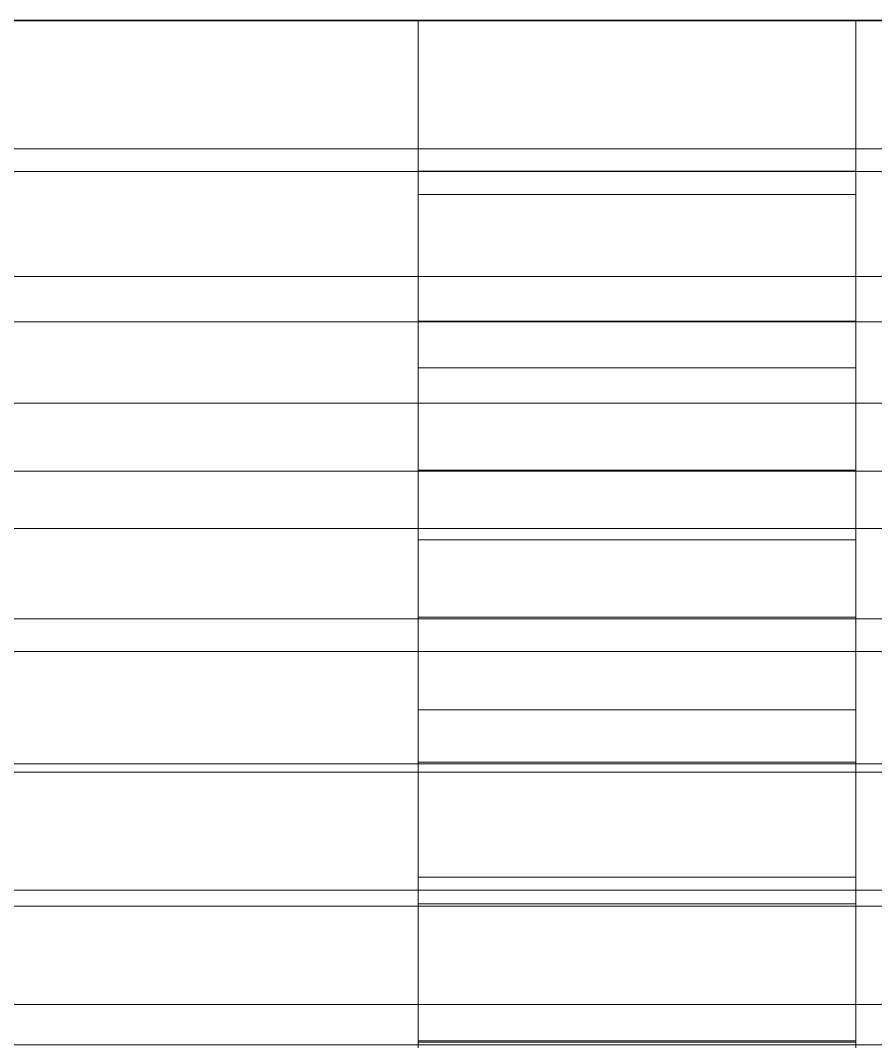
# Model space of a CAD drawing. Header units: millimetres. Extents: x -199 to -93, y -134 to 109.
# Drawn here: x -104.64 to -98.78, y -7 to 0 of the extents above; entities that cross this region are included whole.
import ezdxf

# ---------------------------------------------------------------- set-up
doc = ezdxf.new("R2010")
doc.units = ezdxf.units.MM
doc.layers.add('CIRCOLO_LU', color=7, linetype='Continuous')
doc.layers.add('ORING2', color=7, linetype='Continuous')

msp = doc.modelspace()

# ---------------------------------------------------------------- hatches: boundary and pattern name
at = {"extrusion": (2.22332e-16, 1, -1.09878e-16)}
h = msp.add_hatch(dxfattribs=at)
h.set_pattern_fill('ANGLE', color=256)
h.set_pattern_definition([(0, (148.414, 104.37), (0, 6.985), [5.08, -1.905]), (90, (148.414, 104.37), (-6.985, 4e-16), [5.08, -1.905])])
h.paths.add_polyline_path([(198.9139, 128.1467), (175.9139, 128.1467), (173.4139, 128.1467), (158.6639, 128.1467), (157.4139, 128.1467), (148.4139, 128.1467), (139.4139, 128.1467), (138.1639, 128.1467), (123.4139, 128.1467), (120.9139, 128.1467), (120.9139, 127.6147), (123.4139, 127.6147), (138.1639, 127.6147), (139.4139, 127.6147), (148.4139, 127.6147), (157.4139, 127.6147), (158.6639, 127.6147), (173.4139, 127.6147), (175.9139, 127.6147), (198.9139, 127.6147)], flags=17)
h.paths.add_polyline_path([(198.9139, 126.9909), (175.9139, 126.9909), (173.4139, 126.9909), (158.6639, 126.9909), (157.4139, 126.9909), (148.4139, 126.9909), (139.4139, 126.9909), (138.1639, 126.9909), (123.4139, 126.9909), (120.9139, 126.9909), (120.9139, 126.2779), (123.4139, 126.2779), (138.1639, 126.2779), (139.4139, 126.2779), (148.4139, 126.2779), (157.4139, 126.2779), (158.6639, 126.2779), (173.4139, 126.2779), (175.9139, 126.2779), (198.9139, 126.2779)], flags=17)
h.paths.add_polyline_path([(148.4139, 129.3209), (148.4139, 129.1731), (139.4139, 129.1731)], flags=16)
h.paths.add_polyline_path([(139.4139, 129.3209), (148.4139, 129.3209), (139.4139, 129.1731)], flags=16)
h.paths.add_polyline_path([(148.4139, 129.3703), (148.4139, 129.3209), (139.4139, 129.3209)], flags=16)
h.paths.add_polyline_path([(139.4139, 129.3703), (148.4139, 129.3703), (139.4139, 129.3209)], flags=16)
edge = h.paths.add_edge_path()
edge.add_line((92.9155, 122.6574), (94.0155, 123.372))
edge.add_line((94.0155, 123.372), (95.9155, 123.372))
edge.add_line((95.9155, 123.372), (95.9157, 120.8624))
edge.add_line((95.9157, 120.8624), (98.9139, 120.8624))
edge.add_line((98.9139, 120.8624), (98.9139, 123.372))
edge.add_line((98.9139, 123.372), (101.9139, 123.372))
edge.add_line((101.9139, 123.372), (101.9139, 120.8624))
edge.add_line((101.9139, 120.8624), (104.9139, 120.8624))
edge.add_line((104.9139, 120.8624), (104.9139, 123.372))
edge.add_line((104.9139, 123.372), (111.4139, 123.372))
edge.add_line((111.4139, 123.372), (111.4139, 122.022))
edge.add_line((111.4139, 122.022), (114.4139, 122.023))
edge.add_line((114.4139, 122.023), (114.4139, 123.3711))
edge.add_line((114.4139, 123.3711), (120.9139, 123.3711))
edge.add_line((120.9139, 123.3711), (120.9139, 129.3703))
edge.add_line((120.9139, 129.3703), (198.9139, 129.3703))
edge.add_line((198.9139, 129.3703), (198.9139, 123.3645))
edge.add_line((198.9139, 123.3645), (178.9139, 123.3645))
edge.add_line((178.9139, 123.3645), (175.9139, 118.3703))
edge.add_line((175.9139, 118.3703), (92.9157, 118.3703))
edge.add_line((92.9157, 118.3703), (92.9157, 122.6574))
h = msp.add_hatch(color=256, dxfattribs=at)
h.dxf.hatch_style = 1
h.paths.add_polyline_path([(92.9157, 118.3703), (175.9139, 118.3703), (178.9139, 123.3645), (198.9139, 123.3645), (198.9139, 129.3703), (120.9139, 129.3703), (120.9139, 123.3711), (114.4139, 123.3711), (114.4139, 122.023), (111.4139, 122.022), (111.4139, 123.372), (104.9139, 123.372), (104.9139, 120.8624), (101.9139, 120.8624), (101.9139, 123.372), (98.9139, 123.372), (98.9139, 120.8624), (95.9157, 120.8624), (95.9155, 123.372), (94.0155, 123.372), (92.9157, 122.6575)])

# ---------------------------------------------------------------- linework, layer by layer
for p, q in [((-139.628, 0, 90.3703), (-92.9157, 0, 90.3703)), ((-139.628, 0, 90.3703), (-92.9157, 0, 90.3703)), ((-139.628, 0, 90.3703), (-92.9157, 0, 90.3703)), ((-101.9139, 0, 87.921), (-104.9139, 0, 87.8782)), ((-101.9139, 0, 87.921), (-104.9139, 0, 87.8782)), ((-101.9139, 0, 87.921), (-104.9139, 0, 87.8782)), ((-98.9139, 0, 85.3704), (-101.9139, 0, 85.3704)), ((-101.9139, 0, 85.3704), (-101.9139, 0, 87.921)), ((-98.9139, 0, 85.3704), (-101.9139, 0, 85.3704)), ((-101.9139, 0, 85.3704), (-101.9139, 0, 87.921)), ((-98.9139, 0, 85.3704), (-101.9139, 0, 85.3704)), ((-101.9139, 0, 85.3704), (-101.9139, 0, 87.921)), ((-95.9157, 0, 87.8782), (-98.9139, 0, 87.8782)), ((-98.9139, 0, 87.8782), (-98.9139, 0, 85.3704)), ((-95.9157, 0, 87.8782), (-98.9139, 0, 87.8782)), ((-98.9139, 0, 87.8782), (-98.9139, 0, 85.3704)), ((-95.9157, 0, 87.8782), (-98.9139, 0, 87.8782)), ((-98.9139, 0, 87.8782), (-98.9139, 0, 85.3704))]:
    msp.add_line(p, q, dxfattribs=at)
at = {"extrusion": (2.21181e-16, 0, -1), "elevation": -118.3703}
msp.add_lwpolyline([(92.9157, 0), (175.9139, 0), (175.9139, 0)], dxfattribs=at)
at = {"extrusion": (0, 1, 0)}
msp.add_lwpolyline([(92.9157, 90.3703), (92.9157, 86.085), (94.0155, 85.3704), (95.9155, 85.3704), (95.9157, 87.8782), (98.9139, 87.921), (98.9139, 85.3704), (101.9139, 85.3704), (101.9139, 87.8782), (104.9139, 87.8782), (104.9139, 85.3704), (111.4139, 85.3704), (111.4139, 86.7195), (111.4139, 86.7195), (114.4139, 86.7204), (114.4139, 85.3695), (120.9139, 85.3695), (120.9139, 79.4196), (123.4139, 79.3703), (138.1639, 81.6146), (138.1639, 88.3703), (139.628, 88.3703), (139.628, 90.3703)], close=True, dxfattribs=at)
at = {"layer": 'CIRCOLO_LU', "lineweight": 5}
for points, invisible_edges in [([(-101.9139, -0.8791, 90.3979), (-101.9139, 0, 90.3703), (-104.9139, 0, 90.3703)], 12), ([(-104.9139, 0, 90.3703), (-104.9139, -0.8791, 90.3979), (-101.9139, -0.8791, 90.3979)], 12), ([(-104.9139, 0, 120.8624), (-104.9139, -1.0355, 120.8298), (-101.9139, -1.0355, 120.8298)], 12), ([(-104.9139, 0, 120.8624), (-101.9139, -1.0355, 120.8298), (-101.9139, 0, 120.8624)], 1), ([(-104.9139, -1.0355, 87.9107), (-104.9139, 0, 87.8782), (-101.9139, 0, 87.8782)], 12), ([(-104.9139, -1.0355, 87.9107), (-101.9139, 0, 87.8782), (-101.9139, -1.0355, 87.9107)], 1), ([(-101.9139, 0, 118.3703), (-101.9139, -0.8791, 118.3426), (-104.9139, -0.8791, 118.3426)], 12), ([(-104.9139, -0.8791, 118.3426), (-104.9139, 0, 118.3703), (-101.9139, 0, 118.3703)], 12), ([(-98.9139, 0, 118.3703), (-98.9139, -0.8791, 118.3426), (-101.9139, -0.8791, 118.3426)], 12), ([(-101.9139, -0.8791, 118.3426), (-101.9139, 0, 118.3703), (-98.9139, 0, 118.3703)], 12), ([(-101.9139, 0, 120.8624), (-101.9139, -1.0355, 120.8298), (-98.9139, -1.0355, 120.8298)], 12), ([(-101.9139, 0, 120.8624), (-98.9139, -1.0355, 120.8298), (-98.9139, 0, 120.8624)], 1), ([(-101.9139, -1.0355, 87.9107), (-101.9139, 0, 87.8782), (-98.9139, 0, 87.8782)], 12), ([(-101.9139, -1.0355, 87.9107), (-98.9139, 0, 87.8782), (-98.9139, -1.0355, 87.9107)], 1), ([(-98.9139, -0.8791, 90.3979), (-98.9139, 0, 90.3703), (-101.9139, 0, 90.3703)], 12), ([(-101.9139, 0, 90.3703), (-101.9139, -0.8791, 90.3979), (-98.9139, -0.8791, 90.3979)], 12), ([(-98.9139, 0, 120.8624), (-98.9139, -1.0355, 120.8298), (-95.9157, -1.0355, 120.8298)], 12), ([(-98.9139, 0, 120.8624), (-95.9157, -1.0355, 120.8298), (-95.9157, 0, 120.8624)], 1), ([(-95.9157, 0, 118.3703), (-95.9157, -0.8791, 118.3426), (-98.9139, -0.8791, 118.3426)], 12), ([(-98.9139, -0.8791, 118.3426), (-98.9139, 0, 118.3703), (-95.9157, 0, 118.3703)], 12), ([(-95.9157, -0.8791, 90.3979), (-95.9157, 0, 90.3703), (-98.9139, 0, 90.3703)], 12), ([(-98.9139, 0, 90.3703), (-98.9139, -0.8791, 90.3979), (-95.9157, -0.8791, 90.3979)], 12), ([(-98.9139, -1.0355, 87.9107), (-98.9139, 0, 87.8782), (-95.9157, 0, 87.8782)], 12), ([(-98.9139, -1.0355, 87.9107), (-95.9157, 0, 87.8782), (-95.9157, -1.0355, 87.9107)], 1), ([(-101.9139, -1.7547, 90.4807), (-101.9139, -0.8791, 90.3979), (-104.9139, -0.8791, 90.3979)], 12), ([(-104.9139, -0.8791, 90.3979), (-104.9139, -1.7547, 90.4807), (-101.9139, -1.7547, 90.4807)], 12), ([(-101.9139, -0.8791, 118.3426), (-101.9139, -1.7547, 118.2599), (-104.9139, -1.7547, 118.2599)], 12), ([(-104.9139, -1.7547, 118.2599), (-104.9139, -0.8791, 118.3426), (-101.9139, -0.8791, 118.3426)], 12), ([(-98.9139, -0.8791, 118.3426), (-98.9139, -1.7547, 118.2599), (-101.9139, -1.7547, 118.2599)], 12), ([(-101.9139, -1.7547, 118.2599), (-101.9139, -0.8791, 118.3426), (-98.9139, -0.8791, 118.3426)], 12), ([(-98.9139, -1.7547, 90.4807), (-98.9139, -0.8791, 90.3979), (-101.9139, -0.8791, 90.3979)], 12), ([(-101.9139, -0.8791, 90.3979), (-101.9139, -1.7547, 90.4807), (-98.9139, -1.7547, 90.4807)], 12), ([(-95.9157, -0.8791, 118.3426), (-95.9157, -1.7547, 118.2599), (-98.9139, -1.7547, 118.2599)], 12), ([(-98.9139, -1.7547, 118.2599), (-98.9139, -0.8791, 118.3426), (-95.9157, -0.8791, 118.3426)], 12), ([(-95.9157, -1.7547, 90.4807), (-95.9157, -0.8791, 90.3979), (-98.9139, -0.8791, 90.3979)], 12), ([(-98.9139, -0.8791, 90.3979), (-98.9139, -1.7547, 90.4807), (-95.9157, -1.7547, 90.4807)], 12), ([(-104.9139, -2.067, 88.0082), (-104.9139, -1.0355, 87.9107), (-101.9139, -1.0355, 87.9107)], 12), ([(-104.9139, -2.067, 88.0082), (-101.9139, -1.0355, 87.9107), (-101.9139, -2.067, 88.0082)], 1), ([(-104.9139, -1.0355, 120.8298), (-104.9139, -2.067, 120.7323), (-101.9139, -2.067, 120.7323)], 12), ([(-104.9139, -1.0355, 120.8298), (-101.9139, -2.067, 120.7323), (-101.9139, -1.0355, 120.8298)], 1), ([(-101.9139, -1.0355, 120.8298), (-101.9139, -2.067, 120.7323), (-98.9139, -2.067, 120.7323)], 12), ([(-101.9139, -1.0355, 120.8298), (-98.9139, -2.067, 120.7323), (-98.9139, -1.0355, 120.8298)], 1), ([(-101.9139, -2.067, 88.0082), (-101.9139, -1.0355, 87.9107), (-98.9139, -1.0355, 87.9107)], 12), ([(-101.9139, -2.067, 88.0082), (-98.9139, -1.0355, 87.9107), (-98.9139, -2.067, 88.0082)], 1), ([(-98.9139, -2.067, 88.0082), (-98.9139, -1.0355, 87.9107), (-95.9157, -1.0355, 87.9107)], 12), ([(-98.9139, -2.067, 88.0082), (-95.9157, -1.0355, 87.9107), (-95.9157, -2.067, 88.0082)], 1), ([(-98.9139, -1.0355, 120.8298), (-98.9139, -2.067, 120.7323), (-95.9157, -2.067, 120.7323)], 12), ([(-98.9139, -1.0355, 120.8298), (-95.9157, -2.067, 120.7323), (-95.9157, -1.0355, 120.8298)], 1), ([(-101.9139, -2.6233, 90.6183), (-101.9139, -1.7547, 90.4807), (-104.9139, -1.7547, 90.4807)], 12), ([(-104.9139, -1.7547, 90.4807), (-104.9139, -2.6233, 90.6183), (-101.9139, -2.6233, 90.6183)], 12), ([(-101.9139, -1.7547, 118.2599), (-101.9139, -2.6233, 118.1223), (-104.9139, -2.6233, 118.1223)], 12), ([(-104.9139, -2.6233, 118.1223), (-104.9139, -1.7547, 118.2599), (-101.9139, -1.7547, 118.2599)], 12), ([(-98.9139, -2.6233, 90.6183), (-98.9139, -1.7547, 90.4807), (-101.9139, -1.7547, 90.4807)], 12), ([(-101.9139, -1.7547, 90.4807), (-101.9139, -2.6233, 90.6183), (-98.9139, -2.6233, 90.6183)], 12), ([(-98.9139, -1.7547, 118.2599), (-98.9139, -2.6233, 118.1223), (-101.9139, -2.6233, 118.1223)], 12), ([(-101.9139, -2.6233, 118.1223), (-101.9139, -1.7547, 118.2599), (-98.9139, -1.7547, 118.2599)], 12), ([(-95.9157, -2.6233, 90.6183), (-95.9157, -1.7547, 90.4807), (-98.9139, -1.7547, 90.4807)], 12), ([(-98.9139, -1.7547, 90.4807), (-98.9139, -2.6233, 90.6183), (-95.9157, -2.6233, 90.6183)], 12), ([(-95.9157, -1.7547, 118.2599), (-95.9157, -2.6233, 118.1223), (-98.9139, -2.6233, 118.1223)], 12), ([(-98.9139, -2.6233, 118.1223), (-98.9139, -1.7547, 118.2599), (-95.9157, -1.7547, 118.2599)], 12), ([(-104.9139, -3.0903, 88.1703), (-104.9139, -2.067, 88.0082), (-101.9139, -2.067, 88.0082)], 12), ([(-104.9139, -3.0903, 88.1703), (-101.9139, -2.067, 88.0082), (-101.9139, -3.0903, 88.1703)], 1), ([(-104.9139, -2.067, 120.7323), (-104.9139, -3.0903, 120.5703), (-101.9139, -3.0903, 120.5703)], 12), ([(-104.9139, -2.067, 120.7323), (-101.9139, -3.0903, 120.5703), (-101.9139, -2.067, 120.7323)], 1), ([(-101.9139, -3.0903, 88.1703), (-101.9139, -2.067, 88.0082), (-98.9139, -2.067, 88.0082)], 12), ([(-101.9139, -3.0903, 88.1703), (-98.9139, -2.067, 88.0082), (-98.9139, -3.0903, 88.1703)], 1), ([(-101.9139, -2.067, 120.7323), (-101.9139, -3.0903, 120.5703), (-98.9139, -3.0903, 120.5703)], 12), ([(-101.9139, -2.067, 120.7323), (-98.9139, -3.0903, 120.5703), (-98.9139, -2.067, 120.7323)], 1), ([(-98.9139, -2.067, 120.7323), (-98.9139, -3.0903, 120.5703), (-95.9157, -3.0903, 120.5703)], 12), ([(-98.9139, -2.067, 120.7323), (-95.9157, -3.0903, 120.5703), (-95.9157, -2.067, 120.7323)], 1), ([(-98.9139, -3.0903, 88.1703), (-98.9139, -2.067, 88.0082), (-95.9157, -2.067, 88.0082)], 12), ([(-98.9139, -3.0903, 88.1703), (-95.9157, -2.067, 88.0082), (-95.9157, -3.0903, 88.1703)], 1), ([(-101.9139, -3.4817, 90.8101), (-101.9139, -2.6233, 90.6183), (-104.9139, -2.6233, 90.6183)], 12), ([(-104.9139, -2.6233, 90.6183), (-104.9139, -3.4817, 90.8101), (-101.9139, -3.4817, 90.8101)], 12), ([(-101.9139, -2.6233, 118.1223), (-101.9139, -3.4817, 117.9304), (-104.9139, -3.4817, 117.9304)], 12), ([(-104.9139, -3.4817, 117.9304), (-104.9139, -2.6233, 118.1223), (-101.9139, -2.6233, 118.1223)], 12), ([(-98.9139, -2.6233, 118.1223), (-98.9139, -3.4817, 117.9304), (-101.9139, -3.4817, 117.9304)], 12), ([(-101.9139, -3.4817, 117.9304), (-101.9139, -2.6233, 118.1223), (-98.9139, -2.6233, 118.1223)], 12), ([(-98.9139, -3.4817, 90.8101), (-98.9139, -2.6233, 90.6183), (-101.9139, -2.6233, 90.6183)], 12), ([(-101.9139, -2.6233, 90.6183), (-101.9139, -3.4817, 90.8101), (-98.9139, -3.4817, 90.8101)], 12), ([(-95.9157, -2.6233, 118.1223), (-95.9157, -3.4817, 117.9304), (-98.9139, -3.4817, 117.9304)], 12), ([(-98.9139, -3.4817, 117.9304), (-98.9139, -2.6233, 118.1223), (-95.9157, -2.6233, 118.1223)], 12), ([(-95.9157, -3.4817, 90.8101), (-95.9157, -2.6233, 90.6183), (-98.9139, -2.6233, 90.6183)], 12), ([(-98.9139, -2.6233, 90.6183), (-98.9139, -3.4817, 90.8101), (-95.9157, -3.4817, 90.8101)], 12), ([(-104.9139, -4.1014, 88.3963), (-104.9139, -3.0903, 88.1703), (-101.9139, -3.0903, 88.1703)], 12), ([(-104.9139, -4.1014, 88.3963), (-101.9139, -3.0903, 88.1703), (-101.9139, -4.1014, 88.3963)], 1), ([(-104.9139, -3.0903, 120.5703), (-104.9139, -4.1014, 120.3443), (-101.9139, -4.1014, 120.3443)], 12), ([(-104.9139, -3.0903, 120.5703), (-101.9139, -4.1014, 120.3443), (-101.9139, -3.0903, 120.5703)], 1), ([(-101.9139, -4.1014, 88.3963), (-101.9139, -3.0903, 88.1703), (-98.9139, -3.0903, 88.1703)], 12), ([(-101.9139, -4.1014, 88.3963), (-98.9139, -3.0903, 88.1703), (-98.9139, -4.1014, 88.3963)], 1), ([(-101.9139, -3.0903, 120.5703), (-101.9139, -4.1014, 120.3443), (-98.9139, -4.1014, 120.3443)], 12), ([(-101.9139, -3.0903, 120.5703), (-98.9139, -4.1014, 120.3443), (-98.9139, -3.0903, 120.5703)], 1), ([(-98.9139, -3.0903, 120.5703), (-98.9139, -4.1014, 120.3443), (-95.9157, -4.1014, 120.3443)], 12), ([(-98.9139, -3.0903, 120.5703), (-95.9157, -4.1014, 120.3443), (-95.9157, -3.0903, 120.5703)], 1), ([(-98.9139, -4.1014, 88.3963), (-98.9139, -3.0903, 88.1703), (-95.9157, -3.0903, 88.1703)], 12), ([(-98.9139, -4.1014, 88.3963), (-95.9157, -3.0903, 88.1703), (-95.9157, -4.1014, 88.3963)], 1), ([(-101.9139, -4.3262, 91.0555), (-101.9139, -3.4817, 90.8101), (-104.9139, -3.4817, 90.8101)], 12), ([(-104.9139, -3.4817, 90.8101), (-104.9139, -4.3262, 91.0555), (-101.9139, -4.3262, 91.0555)], 12), ([(-101.9139, -3.4817, 117.9304), (-101.9139, -4.3262, 117.6851), (-104.9139, -4.3262, 117.6851)], 12), ([(-104.9139, -4.3262, 117.6851), (-104.9139, -3.4817, 117.9304), (-101.9139, -3.4817, 117.9304)], 12), ([(-98.9139, -3.4817, 117.9304), (-98.9139, -4.3262, 117.6851), (-101.9139, -4.3262, 117.6851)], 12), ([(-101.9139, -4.3262, 117.6851), (-101.9139, -3.4817, 117.9304), (-98.9139, -3.4817, 117.9304)], 12), ([(-98.9139, -4.3262, 91.0555), (-98.9139, -3.4817, 90.8101), (-101.9139, -3.4817, 90.8101)], 12), ([(-101.9139, -3.4817, 90.8101), (-101.9139, -4.3262, 91.0555), (-98.9139, -4.3262, 91.0555)], 12), ([(-95.9157, -4.3262, 91.0555), (-95.9157, -3.4817, 90.8101), (-98.9139, -3.4817, 90.8101)], 12), ([(-98.9139, -3.4817, 90.8101), (-98.9139, -4.3262, 91.0555), (-95.9157, -4.3262, 91.0555)], 12), ([(-95.9157, -3.4817, 117.9304), (-95.9157, -4.3262, 117.6851), (-98.9139, -4.3262, 117.6851)], 12), ([(-98.9139, -4.3262, 117.6851), (-98.9139, -3.4817, 117.9304), (-95.9157, -3.4817, 117.9304)], 12), ([(-104.9139, -5.0963, 88.6853), (-104.9139, -4.1014, 88.3963), (-101.9139, -4.1014, 88.3963)], 12), ([(-104.9139, -5.0963, 88.6853), (-101.9139, -4.1014, 88.3963), (-101.9139, -5.0963, 88.6853)], 1), ([(-104.9139, -4.1014, 120.3443), (-104.9139, -5.0963, 120.0552), (-101.9139, -5.0963, 120.0552)], 12), ([(-104.9139, -4.1014, 120.3443), (-101.9139, -5.0963, 120.0552), (-101.9139, -4.1014, 120.3443)], 1), ([(-101.9139, -5.0963, 88.6853), (-101.9139, -4.1014, 88.3963), (-98.9139, -4.1014, 88.3963)], 12), ([(-101.9139, -5.0963, 88.6853), (-98.9139, -4.1014, 88.3963), (-98.9139, -5.0963, 88.6853)], 1), ([(-101.9139, -4.1014, 120.3443), (-101.9139, -5.0963, 120.0552), (-98.9139, -5.0963, 120.0552)], 12), ([(-101.9139, -4.1014, 120.3443), (-98.9139, -5.0963, 120.0552), (-98.9139, -4.1014, 120.3443)], 1), ([(-98.9139, -4.1014, 120.3443), (-98.9139, -5.0963, 120.0552), (-95.9157, -5.0963, 120.0552)], 12), ([(-98.9139, -4.1014, 120.3443), (-95.9157, -5.0963, 120.0552), (-95.9157, -4.1014, 120.3443)], 1), ([(-98.9139, -5.0963, 88.6853), (-98.9139, -4.1014, 88.3963), (-95.9157, -4.1014, 88.3963)], 12), ([(-98.9139, -5.0963, 88.6853), (-95.9157, -4.1014, 88.3963), (-95.9157, -5.0963, 88.6853)], 1), ([(-101.9139, -5.1537, 91.3534), (-101.9139, -4.3262, 91.0555), (-104.9139, -4.3262, 91.0555)], 12), ([(-104.9139, -4.3262, 91.0555), (-104.9139, -5.1537, 91.3534), (-101.9139, -5.1537, 91.3534)], 12), ([(-101.9139, -4.3262, 117.6851), (-101.9139, -5.1537, 117.3871), (-104.9139, -5.1537, 117.3871)], 12), ([(-104.9139, -5.1537, 117.3871), (-104.9139, -4.3262, 117.6851), (-101.9139, -4.3262, 117.6851)], 12), ([(-98.9139, -5.1537, 91.3534), (-98.9139, -4.3262, 91.0555), (-101.9139, -4.3262, 91.0555)], 12), ([(-101.9139, -4.3262, 91.0555), (-101.9139, -5.1537, 91.3534), (-98.9139, -5.1537, 91.3534)], 12), ([(-98.9139, -4.3262, 117.6851), (-98.9139, -5.1537, 117.3871), (-101.9139, -5.1537, 117.3871)], 12), ([(-101.9139, -5.1537, 117.3871), (-101.9139, -4.3262, 117.6851), (-98.9139, -4.3262, 117.6851)], 12), ([(-95.9157, -5.1537, 91.3534), (-95.9157, -4.3262, 91.0555), (-98.9139, -4.3262, 91.0555)], 12), ([(-98.9139, -4.3262, 91.0555), (-98.9139, -5.1537, 91.3534), (-95.9157, -5.1537, 91.3534)], 12), ([(-95.9157, -4.3262, 117.6851), (-95.9157, -5.1537, 117.3871), (-98.9139, -5.1537, 117.3871)], 12), ([(-98.9139, -5.1537, 117.3871), (-98.9139, -4.3262, 117.6851), (-95.9157, -4.3262, 117.6851)], 12), ([(-104.9139, -5.0963, 120.0552), (-104.9139, -6.0712, 119.7043), (-101.9139, -6.0712, 119.7043)], 12), ([(-104.9139, -5.0963, 120.0552), (-101.9139, -6.0712, 119.7043), (-101.9139, -5.0963, 120.0552)], 1), ([(-104.9139, -6.0712, 89.0363), (-104.9139, -5.0963, 88.6853), (-101.9139, -5.0963, 88.6853)], 12), ([(-104.9139, -6.0712, 89.0363), (-101.9139, -5.0963, 88.6853), (-101.9139, -6.0712, 89.0363)], 1), ([(-101.9139, -5.0963, 120.0552), (-101.9139, -6.0712, 119.7043), (-98.9139, -6.0712, 119.7043)], 12), ([(-101.9139, -5.0963, 120.0552), (-98.9139, -6.0712, 119.7043), (-98.9139, -5.0963, 120.0552)], 1), ([(-101.9139, -6.0712, 89.0363), (-101.9139, -5.0963, 88.6853), (-98.9139, -5.0963, 88.6853)], 12), ([(-101.9139, -6.0712, 89.0363), (-98.9139, -5.0963, 88.6853), (-98.9139, -6.0712, 89.0363)], 1), ([(-98.9139, -6.0712, 89.0363), (-98.9139, -5.0963, 88.6853), (-95.9157, -5.0963, 88.6853)], 12), ([(-98.9139, -6.0712, 89.0363), (-95.9157, -5.0963, 88.6853), (-95.9157, -6.0712, 89.0363)], 1), ([(-98.9139, -5.0963, 120.0552), (-98.9139, -6.0712, 119.7043), (-95.9157, -6.0712, 119.7043)], 12), ([(-98.9139, -5.0963, 120.0552), (-95.9157, -6.0712, 119.7043), (-95.9157, -5.0963, 120.0552)], 1), ([(-101.9139, -5.9609, 91.7027), (-101.9139, -5.1537, 91.3534), (-104.9139, -5.1537, 91.3534)], 12), ([(-104.9139, -5.1537, 91.3534), (-104.9139, -5.9609, 91.7027), (-101.9139, -5.9609, 91.7027)], 12), ([(-101.9139, -5.1537, 117.3871), (-101.9139, -5.9609, 117.0379), (-104.9139, -5.9609, 117.0379)], 12), ([(-104.9139, -5.9609, 117.0379), (-104.9139, -5.1537, 117.3871), (-101.9139, -5.1537, 117.3871)], 12), ([(-98.9139, -5.9609, 91.7027), (-98.9139, -5.1537, 91.3534), (-101.9139, -5.1537, 91.3534)], 12), ([(-101.9139, -5.1537, 91.3534), (-101.9139, -5.9609, 91.7027), (-98.9139, -5.9609, 91.7027)], 12), ([(-98.9139, -5.1537, 117.3871), (-98.9139, -5.9609, 117.0379), (-101.9139, -5.9609, 117.0379)], 12), ([(-101.9139, -5.9609, 117.0379), (-101.9139, -5.1537, 117.3871), (-98.9139, -5.1537, 117.3871)], 12), ([(-95.9157, -5.9609, 91.7027), (-95.9157, -5.1537, 91.3534), (-98.9139, -5.1537, 91.3534)], 12), ([(-98.9139, -5.1537, 91.3534), (-98.9139, -5.9609, 91.7027), (-95.9157, -5.9609, 91.7027)], 12), ([(-95.9157, -5.1537, 117.3871), (-95.9157, -5.9609, 117.0379), (-98.9139, -5.9609, 117.0379)], 12), ([(-98.9139, -5.9609, 117.0379), (-98.9139, -5.1537, 117.3871), (-95.9157, -5.1537, 117.3871)], 12), ([(-101.9139, -5.9609, 117.0379), (-101.9139, -6.7446, 116.6386), (-104.9139, -6.7446, 116.6386)], 12), ([(-104.9139, -6.7446, 116.6386), (-104.9139, -5.9609, 117.0379), (-101.9139, -5.9609, 117.0379)], 12), ([(-101.9139, -6.7446, 92.102), (-101.9139, -5.9609, 91.7027), (-104.9139, -5.9609, 91.7027)], 12), ([(-104.9139, -5.9609, 91.7027), (-104.9139, -6.7446, 92.102), (-101.9139, -6.7446, 92.102)], 12), ([(-98.9139, -5.9609, 117.0379), (-98.9139, -6.7446, 116.6386), (-101.9139, -6.7446, 116.6386)], 12), ([(-101.9139, -6.7446, 116.6386), (-101.9139, -5.9609, 117.0379), (-98.9139, -5.9609, 117.0379)], 12), ([(-98.9139, -6.7446, 92.102), (-98.9139, -5.9609, 91.7027), (-101.9139, -5.9609, 91.7027)], 12), ([(-101.9139, -5.9609, 91.7027), (-101.9139, -6.7446, 92.102), (-98.9139, -6.7446, 92.102)], 12), ([(-95.9157, -5.9609, 117.0379), (-95.9157, -6.7446, 116.6386), (-98.9139, -6.7446, 116.6386)], 12), ([(-98.9139, -6.7446, 116.6386), (-98.9139, -5.9609, 117.0379), (-95.9157, -5.9609, 117.0379)], 12), ([(-95.9157, -6.7446, 92.102), (-95.9157, -5.9609, 91.7027), (-98.9139, -5.9609, 91.7027)], 12), ([(-98.9139, -5.9609, 91.7027), (-98.9139, -6.7446, 92.102), (-95.9157, -6.7446, 92.102)], 12), ([(-104.9139, -7.022, 89.4478), (-104.9139, -6.0712, 89.0363), (-101.9139, -6.0712, 89.0363)], 12), ([(-104.9139, -7.022, 89.4478), (-101.9139, -6.0712, 89.0363), (-101.9139, -7.022, 89.4478)], 1), ([(-104.9139, -6.0712, 119.7043), (-104.9139, -7.022, 119.2928), (-101.9139, -7.022, 119.2928)], 12), ([(-104.9139, -6.0712, 119.7043), (-101.9139, -7.022, 119.2928), (-101.9139, -6.0712, 119.7043)], 1), ([(-101.9139, -6.0712, 119.7043), (-101.9139, -7.022, 119.2928), (-98.9139, -7.022, 119.2928)], 12), ([(-101.9139, -6.0712, 119.7043), (-98.9139, -7.022, 119.2928), (-98.9139, -6.0712, 119.7043)], 1), ([(-101.9139, -7.022, 89.4478), (-101.9139, -6.0712, 89.0363), (-98.9139, -6.0712, 89.0363)], 12), ([(-101.9139, -7.022, 89.4478), (-98.9139, -6.0712, 89.0363), (-98.9139, -7.022, 89.4478)], 1), ([(-98.9139, -6.0712, 119.7043), (-98.9139, -7.022, 119.2928), (-95.9157, -7.022, 119.2928)], 12), ([(-98.9139, -6.0712, 119.7043), (-95.9157, -7.022, 119.2928), (-95.9157, -6.0712, 119.7043)], 1), ([(-98.9139, -7.022, 89.4478), (-98.9139, -6.0712, 89.0363), (-95.9157, -6.0712, 89.0363)], 12), ([(-98.9139, -7.022, 89.4478), (-95.9157, -6.0712, 89.0363), (-95.9157, -7.022, 89.4478)], 1), ([(-101.9139, -6.7446, 116.6386), (-101.9139, -7.5016, 116.1909), (-104.9139, -7.5016, 116.1909)], 12), ([(-104.9139, -7.5016, 116.1909), (-104.9139, -6.7446, 116.6386), (-101.9139, -6.7446, 116.6386)], 12), ([(-101.9139, -7.5016, 92.5497), (-101.9139, -6.7446, 92.102), (-104.9139, -6.7446, 92.102)], 12), ([(-104.9139, -6.7446, 92.102), (-104.9139, -7.5016, 92.5497), (-101.9139, -7.5016, 92.5497)], 12), ([(-98.9139, -7.5016, 92.5497), (-98.9139, -6.7446, 92.102), (-101.9139, -6.7446, 92.102)], 12), ([(-101.9139, -6.7446, 92.102), (-101.9139, -7.5016, 92.5497), (-98.9139, -7.5016, 92.5497)], 12), ([(-98.9139, -6.7446, 116.6386), (-98.9139, -7.5016, 116.1909), (-101.9139, -7.5016, 116.1909)], 12), ([(-101.9139, -7.5016, 116.1909), (-101.9139, -6.7446, 116.6386), (-98.9139, -6.7446, 116.6386)], 12), ([(-95.9157, -7.5016, 92.5497), (-95.9157, -6.7446, 92.102), (-98.9139, -6.7446, 92.102)], 12), ([(-98.9139, -6.7446, 92.102), (-98.9139, -7.5016, 92.5497), (-95.9157, -7.5016, 92.5497)], 12), ([(-95.9157, -6.7446, 116.6386), (-95.9157, -7.5016, 116.1909), (-98.9139, -7.5016, 116.1909)], 12), ([(-98.9139, -7.5016, 116.1909), (-98.9139, -6.7446, 116.6386), (-95.9157, -6.7446, 116.6386)], 12)]:
    msp.add_3dface(points, dxfattribs=dict(at, invisible_edges=invisible_edges))
at = {"layer": 'ORING2', "lineweight": 5}
for points, invisible_edges in [([(-98.9139, -1.1931, 123.3345), (-98.9139, 0, 123.372), (-101.9139, 0, 123.372)], 12), ([(-101.9139, 0, 123.372), (-101.9139, -1.1931, 123.3345), (-98.9139, -1.1931, 123.3345)], 12), ([(-98.9139, 0, 85.3704), (-98.9139, -1.1931, 85.4079), (-101.9139, -1.1931, 85.4079)], 12), ([(-101.9139, -1.1931, 85.4079), (-101.9139, 0, 85.3704), (-98.9139, 0, 85.3704)], 12), ([(-98.9139, 0, 120.8214), (-98.9139, -1.0329, 120.789), (-101.9139, -1.0329, 120.789)], 12), ([(-101.9139, -1.0329, 120.789), (-101.9139, 0, 120.8214), (-98.9139, 0, 120.8214)], 12), ([(-98.9139, -1.0329, 87.9535), (-98.9139, 0, 87.921), (-101.9139, 0, 87.921)], 12), ([(-101.9139, 0, 87.921), (-101.9139, -1.0329, 87.9535), (-98.9139, -1.0329, 87.9535)], 12), ([(-101.9139, 0, 123.372), (-101.9139, 0, 122.022), (-101.9139, -1.1931, 123.3345)], 2), ([(-101.9139, 0, 122.022), (-101.9139, -1.1083, 121.9872), (-101.9139, -1.1931, 123.3345)], 12), ([(-101.9139, -1.1931, 85.4079), (-101.9139, -1.1083, 86.7552), (-101.9139, 0, 86.7204)], 12), ([(-101.9139, 0, 86.7204), (-101.9139, 0, 85.3704), (-101.9139, -1.1931, 85.4079)], 12), ([(-101.9139, -1.1083, 86.7552), (-101.9139, -1.0329, 87.9535), (-101.9139, 0, 87.921)], 12), ([(-101.9139, 0, 87.921), (-101.9139, 0, 86.7204), (-101.9139, -1.1083, 86.7552)], 12), ([(-101.9139, 0, 122.022), (-101.9139, 0, 120.8214), (-101.9139, -1.1083, 121.9872)], 2), ([(-101.9139, 0, 120.8214), (-101.9139, -1.0329, 120.789), (-101.9139, -1.1083, 121.9872)], 12), ([(-98.9139, -1.1931, 123.3345), (-98.9139, -1.1083, 121.9872), (-98.9139, 0, 122.022)], 12), ([(-98.9139, -1.1931, 123.3345), (-98.9139, 0, 122.022), (-98.9139, 0, 123.372)], 1), ([(-98.9139, 0, 86.7204), (-98.9139, -1.1083, 86.7552), (-98.9139, -1.1931, 85.4079)], 12), ([(-98.9139, -1.1931, 85.4079), (-98.9139, 0, 85.3704), (-98.9139, 0, 86.7204)], 12), ([(-98.9139, 0, 87.921), (-98.9139, -1.0329, 87.9535), (-98.9139, -1.1083, 86.7552)], 12), ([(-98.9139, -1.1083, 86.7552), (-98.9139, 0, 86.7204), (-98.9139, 0, 87.921)], 12), ([(-98.9139, -1.1083, 121.9872), (-98.9139, -1.0329, 120.789), (-98.9139, 0, 120.8214)], 12), ([(-98.9139, -1.1083, 121.9872), (-98.9139, 0, 120.8214), (-98.9139, 0, 122.022)], 1), ([(-98.9139, -1.0329, 120.789), (-98.9139, -2.0618, 120.6917), (-101.9139, -2.0618, 120.6917)], 12), ([(-101.9139, -2.0618, 120.6917), (-101.9139, -1.0329, 120.789), (-98.9139, -1.0329, 120.789)], 12), ([(-98.9139, -2.0618, 88.0507), (-98.9139, -1.0329, 87.9535), (-101.9139, -1.0329, 87.9535)], 12), ([(-101.9139, -1.0329, 87.9535), (-101.9139, -2.0618, 88.0507), (-98.9139, -2.0618, 88.0507)], 12), ([(-101.9139, -2.2122, 86.8596), (-101.9139, -2.0618, 88.0507), (-101.9139, -1.0329, 87.9535)], 12), ([(-101.9139, -1.0329, 87.9535), (-101.9139, -1.1083, 86.7552), (-101.9139, -2.2122, 86.8596)], 12), ([(-101.9139, -1.1083, 121.9872), (-101.9139, -1.0329, 120.789), (-101.9139, -2.2122, 121.8828)], 2), ([(-101.9139, -1.0329, 120.789), (-101.9139, -2.0618, 120.6917), (-101.9139, -2.2122, 121.8828)], 12), ([(-98.9139, -2.2122, 121.8828), (-98.9139, -2.0618, 120.6917), (-98.9139, -1.0329, 120.789)], 12), ([(-98.9139, -2.2122, 121.8828), (-98.9139, -1.0329, 120.789), (-98.9139, -1.1083, 121.9872)], 1), ([(-98.9139, -1.0329, 87.9535), (-98.9139, -2.0618, 88.0507), (-98.9139, -2.2122, 86.8596)], 12), ([(-98.9139, -2.2122, 86.8596), (-98.9139, -1.1083, 86.7552), (-98.9139, -1.0329, 87.9535)], 12), ([(-101.9139, -1.1931, 123.3345), (-101.9139, -1.1083, 121.9872), (-101.9139, -2.3814, 123.2222)], 2), ([(-101.9139, -1.1083, 121.9872), (-101.9139, -2.2122, 121.8828), (-101.9139, -2.3814, 123.2222)], 12), ([(-101.9139, -2.3814, 85.5202), (-101.9139, -2.2122, 86.8596), (-101.9139, -1.1083, 86.7552)], 12), ([(-101.9139, -1.1083, 86.7552), (-101.9139, -1.1931, 85.4079), (-101.9139, -2.3814, 85.5202)], 12), ([(-98.9139, -2.3814, 123.2222), (-98.9139, -2.2122, 121.8828), (-98.9139, -1.1083, 121.9872)], 12), ([(-98.9139, -2.3814, 123.2222), (-98.9139, -1.1083, 121.9872), (-98.9139, -1.1931, 123.3345)], 1), ([(-98.9139, -1.1083, 86.7552), (-98.9139, -2.2122, 86.8596), (-98.9139, -2.3814, 85.5202)], 12), ([(-98.9139, -2.3814, 85.5202), (-98.9139, -1.1931, 85.4079), (-98.9139, -1.1083, 86.7552)], 12), ([(-98.9139, -2.3814, 123.2222), (-98.9139, -1.1931, 123.3345), (-101.9139, -1.1931, 123.3345)], 12), ([(-101.9139, -1.1931, 123.3345), (-101.9139, -2.3814, 123.2222), (-98.9139, -2.3814, 123.2222)], 12), ([(-98.9139, -1.1931, 85.4079), (-98.9139, -2.3814, 85.5202), (-101.9139, -2.3814, 85.5202)], 12), ([(-101.9139, -2.3814, 85.5202), (-101.9139, -1.1931, 85.4079), (-98.9139, -1.1931, 85.4079)], 12), ([(-98.9139, -2.0618, 120.6917), (-98.9139, -3.0825, 120.53), (-101.9139, -3.0825, 120.53)], 12), ([(-101.9139, -3.0825, 120.53), (-101.9139, -2.0618, 120.6917), (-98.9139, -2.0618, 120.6917)], 12), ([(-98.9139, -3.0825, 88.2124), (-98.9139, -2.0618, 88.0507), (-101.9139, -2.0618, 88.0507)], 12), ([(-101.9139, -2.0618, 88.0507), (-101.9139, -3.0825, 88.2124), (-98.9139, -3.0825, 88.2124)], 12), ([(-101.9139, -3.3074, 87.0331), (-101.9139, -3.0825, 88.2124), (-101.9139, -2.0618, 88.0507)], 12), ([(-101.9139, -2.0618, 88.0507), (-101.9139, -2.2122, 86.8596), (-101.9139, -3.3074, 87.0331)], 12), ([(-101.9139, -2.2122, 121.8828), (-101.9139, -2.0618, 120.6917), (-101.9139, -3.3074, 121.7094)], 2), ([(-101.9139, -2.0618, 120.6917), (-101.9139, -3.0825, 120.53), (-101.9139, -3.3074, 121.7094)], 12), ([(-98.9139, -2.0618, 88.0507), (-98.9139, -3.0825, 88.2124), (-98.9139, -3.3074, 87.0331)], 12), ([(-98.9139, -3.3074, 87.0331), (-98.9139, -2.2122, 86.8596), (-98.9139, -2.0618, 88.0507)], 12), ([(-98.9139, -3.3074, 121.7094), (-98.9139, -3.0825, 120.53), (-98.9139, -2.0618, 120.6917)], 12), ([(-98.9139, -3.3074, 121.7094), (-98.9139, -2.0618, 120.6917), (-98.9139, -2.2122, 121.8828)], 1), ([(-101.9139, -2.3814, 123.2222), (-101.9139, -2.2122, 121.8828), (-101.9139, -3.5604, 123.0355)], 2), ([(-101.9139, -2.2122, 121.8828), (-101.9139, -3.3074, 121.7094), (-101.9139, -3.5604, 123.0355)], 12), ([(-101.9139, -3.5604, 85.707), (-101.9139, -3.3074, 87.0331), (-101.9139, -2.2122, 86.8596)], 12), ([(-101.9139, -2.2122, 86.8596), (-101.9139, -2.3814, 85.5202), (-101.9139, -3.5604, 85.707)], 12), ([(-98.9139, -3.5604, 123.0355), (-98.9139, -3.3074, 121.7094), (-98.9139, -2.2122, 121.8828)], 12), ([(-98.9139, -3.5604, 123.0355), (-98.9139, -2.2122, 121.8828), (-98.9139, -2.3814, 123.2222)], 1), ([(-98.9139, -2.2122, 86.8596), (-98.9139, -3.3074, 87.0331), (-98.9139, -3.5604, 85.707)], 12), ([(-98.9139, -3.5604, 85.707), (-98.9139, -2.3814, 85.5202), (-98.9139, -2.2122, 86.8596)], 12), ([(-98.9139, -3.5604, 123.0355), (-98.9139, -2.3814, 123.2222), (-101.9139, -2.3814, 123.2222)], 12), ([(-101.9139, -2.3814, 123.2222), (-101.9139, -3.5604, 123.0355), (-98.9139, -3.5604, 123.0355)], 12), ([(-98.9139, -2.3814, 85.5202), (-98.9139, -3.5604, 85.707), (-101.9139, -3.5604, 85.707)], 12), ([(-101.9139, -3.5604, 85.707), (-101.9139, -2.3814, 85.5202), (-98.9139, -2.3814, 85.5202)], 12), ([(-98.9139, -3.0825, 120.53), (-98.9139, -4.091, 120.3046), (-101.9139, -4.091, 120.3046)], 12), ([(-101.9139, -4.091, 120.3046), (-101.9139, -3.0825, 120.53), (-98.9139, -3.0825, 120.53)], 12), ([(-98.9139, -4.091, 88.4378), (-98.9139, -3.0825, 88.2124), (-101.9139, -3.0825, 88.2124)], 12), ([(-101.9139, -3.0825, 88.2124), (-101.9139, -4.091, 88.4378), (-98.9139, -4.091, 88.4378)], 12), ([(-101.9139, -4.3896, 87.2749), (-101.9139, -4.091, 88.4378), (-101.9139, -3.0825, 88.2124)], 12), ([(-101.9139, -3.0825, 88.2124), (-101.9139, -3.3074, 87.0331), (-101.9139, -4.3896, 87.2749)], 12), ([(-101.9139, -3.3074, 121.7094), (-101.9139, -3.0825, 120.53), (-101.9139, -4.3896, 121.4675)], 2), ([(-101.9139, -3.0825, 120.53), (-101.9139, -4.091, 120.3046), (-101.9139, -4.3896, 121.4675)], 12), ([(-98.9139, -3.0825, 88.2124), (-98.9139, -4.091, 88.4378), (-98.9139, -4.3896, 87.2749)], 12), ([(-98.9139, -4.3896, 87.2749), (-98.9139, -3.3074, 87.0331), (-98.9139, -3.0825, 88.2124)], 12), ([(-98.9139, -4.3896, 121.4675), (-98.9139, -4.091, 120.3046), (-98.9139, -3.0825, 120.53)], 12), ([(-98.9139, -4.3896, 121.4675), (-98.9139, -3.0825, 120.53), (-98.9139, -3.3074, 121.7094)], 1), ([(-101.9139, -3.5604, 123.0355), (-101.9139, -3.3074, 121.7094), (-101.9139, -4.7253, 122.7751)], 2), ([(-101.9139, -3.3074, 121.7094), (-101.9139, -4.3896, 121.4675), (-101.9139, -4.7253, 122.7751)], 12), ([(-101.9139, -4.7253, 85.9674), (-101.9139, -4.3896, 87.2749), (-101.9139, -3.3074, 87.0331)], 12), ([(-101.9139, -3.3074, 87.0331), (-101.9139, -3.5604, 85.707), (-101.9139, -4.7253, 85.9674)], 12), ([(-98.9139, -4.7253, 122.7751), (-98.9139, -4.3896, 121.4675), (-98.9139, -3.3074, 121.7094)], 12), ([(-98.9139, -4.7253, 122.7751), (-98.9139, -3.3074, 121.7094), (-98.9139, -3.5604, 123.0355)], 1), ([(-98.9139, -3.3074, 87.0331), (-98.9139, -4.3896, 87.2749), (-98.9139, -4.7253, 85.9674)], 12), ([(-98.9139, -4.7253, 85.9674), (-98.9139, -3.5604, 85.707), (-98.9139, -3.3074, 87.0331)], 12), ([(-98.9139, -4.7253, 122.7751), (-98.9139, -3.5604, 123.0355), (-101.9139, -3.5604, 123.0355)], 12), ([(-101.9139, -3.5604, 123.0355), (-101.9139, -4.7253, 122.7751), (-98.9139, -4.7253, 122.7751)], 12), ([(-98.9139, -3.5604, 85.707), (-98.9139, -4.7253, 85.9674), (-101.9139, -4.7253, 85.9674)], 12), ([(-101.9139, -4.7253, 85.9674), (-101.9139, -3.5604, 85.707), (-98.9139, -3.5604, 85.707)], 12), ([(-98.9139, -4.091, 120.3046), (-98.9139, -5.0834, 120.0163), (-101.9139, -5.0834, 120.0163)], 12), ([(-101.9139, -5.0834, 120.0163), (-101.9139, -4.091, 120.3046), (-98.9139, -4.091, 120.3046)], 12), ([(-98.9139, -5.0834, 88.7261), (-98.9139, -4.091, 88.4378), (-101.9139, -4.091, 88.4378)], 12), ([(-101.9139, -4.091, 88.4378), (-101.9139, -5.0834, 88.7261), (-98.9139, -5.0834, 88.7261)], 12), ([(-101.9139, -5.4544, 87.5843), (-101.9139, -5.0834, 88.7261), (-101.9139, -4.091, 88.4378)], 12), ([(-101.9139, -4.091, 88.4378), (-101.9139, -4.3896, 87.2749), (-101.9139, -5.4544, 87.5843)], 12), ([(-101.9139, -4.3896, 121.4675), (-101.9139, -4.091, 120.3046), (-101.9139, -5.4544, 121.1581)], 2), ([(-101.9139, -4.091, 120.3046), (-101.9139, -5.0834, 120.0163), (-101.9139, -5.4544, 121.1581)], 12), ([(-98.9139, -5.4544, 121.1581), (-98.9139, -5.0834, 120.0163), (-98.9139, -4.091, 120.3046)], 12), ([(-98.9139, -5.4544, 121.1581), (-98.9139, -4.091, 120.3046), (-98.9139, -4.3896, 121.4675)], 1), ([(-98.9139, -4.091, 88.4378), (-98.9139, -5.0834, 88.7261), (-98.9139, -5.4544, 87.5843)], 12), ([(-98.9139, -5.4544, 87.5843), (-98.9139, -4.3896, 87.2749), (-98.9139, -4.091, 88.4378)], 12), ([(-101.9139, -4.7253, 122.7751), (-101.9139, -4.3896, 121.4675), (-101.9139, -5.8716, 122.4421)], 2), ([(-101.9139, -4.3896, 121.4675), (-101.9139, -5.4544, 121.1581), (-101.9139, -5.8716, 122.4421)], 12), ([(-101.9139, -5.8716, 86.3004), (-101.9139, -5.4544, 87.5843), (-101.9139, -4.3896, 87.2749)], 12), ([(-101.9139, -4.3896, 87.2749), (-101.9139, -4.7253, 85.9674), (-101.9139, -5.8716, 86.3004)], 12), ([(-98.9139, -5.8716, 122.4421), (-98.9139, -5.4544, 121.1581), (-98.9139, -4.3896, 121.4675)], 12), ([(-98.9139, -5.8716, 122.4421), (-98.9139, -4.3896, 121.4675), (-98.9139, -4.7253, 122.7751)], 1), ([(-98.9139, -4.3896, 87.2749), (-98.9139, -5.4544, 87.5843), (-98.9139, -5.8716, 86.3004)], 12), ([(-98.9139, -5.8716, 86.3004), (-98.9139, -4.7253, 85.9674), (-98.9139, -4.3896, 87.2749)], 12), ([(-98.9139, -5.8716, 122.4421), (-98.9139, -4.7253, 122.7751), (-101.9139, -4.7253, 122.7751)], 12), ([(-101.9139, -4.7253, 122.7751), (-101.9139, -5.8716, 122.4421), (-98.9139, -5.8716, 122.4421)], 12), ([(-98.9139, -4.7253, 85.9674), (-98.9139, -5.8716, 86.3004), (-101.9139, -5.8716, 86.3004)], 12), ([(-101.9139, -5.8716, 86.3004), (-101.9139, -4.7253, 85.9674), (-98.9139, -4.7253, 85.9674)], 12), ([(-98.9139, -5.0834, 120.0163), (-98.9139, -6.0557, 119.6662), (-101.9139, -6.0557, 119.6662)], 12), ([(-101.9139, -6.0557, 119.6662), (-101.9139, -5.0834, 120.0163), (-98.9139, -5.0834, 120.0163)], 12), ([(-98.9139, -6.0557, 89.0762), (-98.9139, -5.0834, 88.7261), (-101.9139, -5.0834, 88.7261)], 12), ([(-101.9139, -5.0834, 88.7261), (-101.9139, -6.0557, 89.0762), (-98.9139, -6.0557, 89.0762)], 12), ([(-101.9139, -5.4544, 121.1581), (-101.9139, -5.0834, 120.0163), (-101.9139, -6.4977, 120.7825)], 2), ([(-101.9139, -5.0834, 120.0163), (-101.9139, -6.0557, 119.6662), (-101.9139, -6.4977, 120.7825)], 12), ([(-101.9139, -6.4977, 87.9599), (-101.9139, -6.0557, 89.0762), (-101.9139, -5.0834, 88.7261)], 12), ([(-101.9139, -5.0834, 88.7261), (-101.9139, -5.4544, 87.5843), (-101.9139, -6.4977, 87.9599)], 12), ([(-98.9139, -5.0834, 88.7261), (-98.9139, -6.0557, 89.0762), (-98.9139, -6.4977, 87.9599)], 12), ([(-98.9139, -6.4977, 87.9599), (-98.9139, -5.4544, 87.5843), (-98.9139, -5.0834, 88.7261)], 12), ([(-98.9139, -6.4977, 120.7825), (-98.9139, -6.0557, 119.6662), (-98.9139, -5.0834, 120.0163)], 12), ([(-98.9139, -6.4977, 120.7825), (-98.9139, -5.0834, 120.0163), (-98.9139, -5.4544, 121.1581)], 1), ([(-101.9139, -5.8716, 122.4421), (-101.9139, -5.4544, 121.1581), (-101.9139, -6.9947, 122.0377)], 2), ([(-101.9139, -5.4544, 121.1581), (-101.9139, -6.4977, 120.7825), (-101.9139, -6.9947, 122.0377)], 12), ([(-101.9139, -6.9947, 86.7047), (-101.9139, -6.4977, 87.9599), (-101.9139, -5.4544, 87.5843)], 12), ([(-101.9139, -5.4544, 87.5843), (-101.9139, -5.8716, 86.3004), (-101.9139, -6.9947, 86.7047)], 12), ([(-98.9139, -6.9947, 122.0377), (-98.9139, -6.4977, 120.7825), (-98.9139, -5.4544, 121.1581)], 12), ([(-98.9139, -6.9947, 122.0377), (-98.9139, -5.4544, 121.1581), (-98.9139, -5.8716, 122.4421)], 1), ([(-98.9139, -5.4544, 87.5843), (-98.9139, -6.4977, 87.9599), (-98.9139, -6.9947, 86.7047)], 12), ([(-98.9139, -6.9947, 86.7047), (-98.9139, -5.8716, 86.3004), (-98.9139, -5.4544, 87.5843)], 12), ([(-98.9139, -6.9947, 122.0377), (-98.9139, -5.8716, 122.4421), (-101.9139, -5.8716, 122.4421)], 12), ([(-101.9139, -5.8716, 122.4421), (-101.9139, -6.9947, 122.0377), (-98.9139, -6.9947, 122.0377)], 12), ([(-98.9139, -5.8716, 86.3004), (-98.9139, -6.9947, 86.7047), (-101.9139, -6.9947, 86.7047)], 12), ([(-101.9139, -6.9947, 86.7047), (-101.9139, -5.8716, 86.3004), (-98.9139, -5.8716, 86.3004)], 12), ([(-98.9139, -6.0557, 119.6662), (-98.9139, -7.0042, 119.2558), (-101.9139, -7.0042, 119.2558)], 12), ([(-101.9139, -7.0042, 119.2558), (-101.9139, -6.0557, 119.6662), (-98.9139, -6.0557, 119.6662)], 12), ([(-98.9139, -7.0042, 89.4866), (-98.9139, -6.0557, 89.0762), (-101.9139, -6.0557, 89.0762)], 12), ([(-101.9139, -6.0557, 89.0762), (-101.9139, -7.0042, 89.4866), (-98.9139, -7.0042, 89.4866)], 12), ([(-101.9139, -7.5153, 88.4003), (-101.9139, -7.0042, 89.4866), (-101.9139, -6.0557, 89.0762)], 12), ([(-101.9139, -6.0557, 89.0762), (-101.9139, -6.4977, 87.9599), (-101.9139, -7.5153, 88.4003)], 12), ([(-101.9139, -6.4977, 120.7825), (-101.9139, -6.0557, 119.6662), (-101.9139, -7.5153, 120.3421)], 2), ([(-101.9139, -6.0557, 119.6662), (-101.9139, -7.0042, 119.2558), (-101.9139, -7.5153, 120.3421)], 12), ([(-98.9139, -7.5153, 120.3421), (-98.9139, -7.0042, 119.2558), (-98.9139, -6.0557, 119.6662)], 12), ([(-98.9139, -7.5153, 120.3421), (-98.9139, -6.0557, 119.6662), (-98.9139, -6.4977, 120.7825)], 1), ([(-98.9139, -6.0557, 89.0762), (-98.9139, -7.0042, 89.4866), (-98.9139, -7.5153, 88.4003)], 12), ([(-98.9139, -7.5153, 88.4003), (-98.9139, -6.4977, 87.9599), (-98.9139, -6.0557, 89.0762)], 12), ([(-101.9139, -6.9947, 122.0377), (-101.9139, -6.4977, 120.7825), (-101.9139, -8.0901, 121.5637)], 2), ([(-101.9139, -6.4977, 120.7825), (-101.9139, -7.5153, 120.3421), (-101.9139, -8.0901, 121.5637)], 12), ([(-101.9139, -8.0901, 87.1788), (-101.9139, -7.5153, 88.4003), (-101.9139, -6.4977, 87.9599)], 12), ([(-101.9139, -6.4977, 87.9599), (-101.9139, -6.9947, 86.7047), (-101.9139, -8.0901, 87.1788)], 12), ([(-98.9139, -8.0901, 121.5637), (-98.9139, -7.5153, 120.3421), (-98.9139, -6.4977, 120.7825)], 12), ([(-98.9139, -8.0901, 121.5637), (-98.9139, -6.4977, 120.7825), (-98.9139, -6.9947, 122.0377)], 1), ([(-98.9139, -6.4977, 87.9599), (-98.9139, -7.5153, 88.4003), (-98.9139, -8.0901, 87.1788)], 12), ([(-98.9139, -8.0901, 87.1788), (-98.9139, -6.9947, 86.7047), (-98.9139, -6.4977, 87.9599)], 12), ([(-98.9139, -8.0901, 121.5637), (-98.9139, -6.9947, 122.0377), (-101.9139, -6.9947, 122.0377)], 12), ([(-101.9139, -6.9947, 122.0377), (-101.9139, -8.0901, 121.5637), (-98.9139, -8.0901, 121.5637)], 12), ([(-98.9139, -6.9947, 86.7047), (-98.9139, -8.0901, 87.1788), (-101.9139, -8.0901, 87.1788)], 12), ([(-101.9139, -8.0901, 87.1788), (-101.9139, -6.9947, 86.7047), (-98.9139, -6.9947, 86.7047)], 12)]:
    msp.add_3dface(points, dxfattribs=dict(at, invisible_edges=invisible_edges))

doc.saveas('drawing.dxf')
